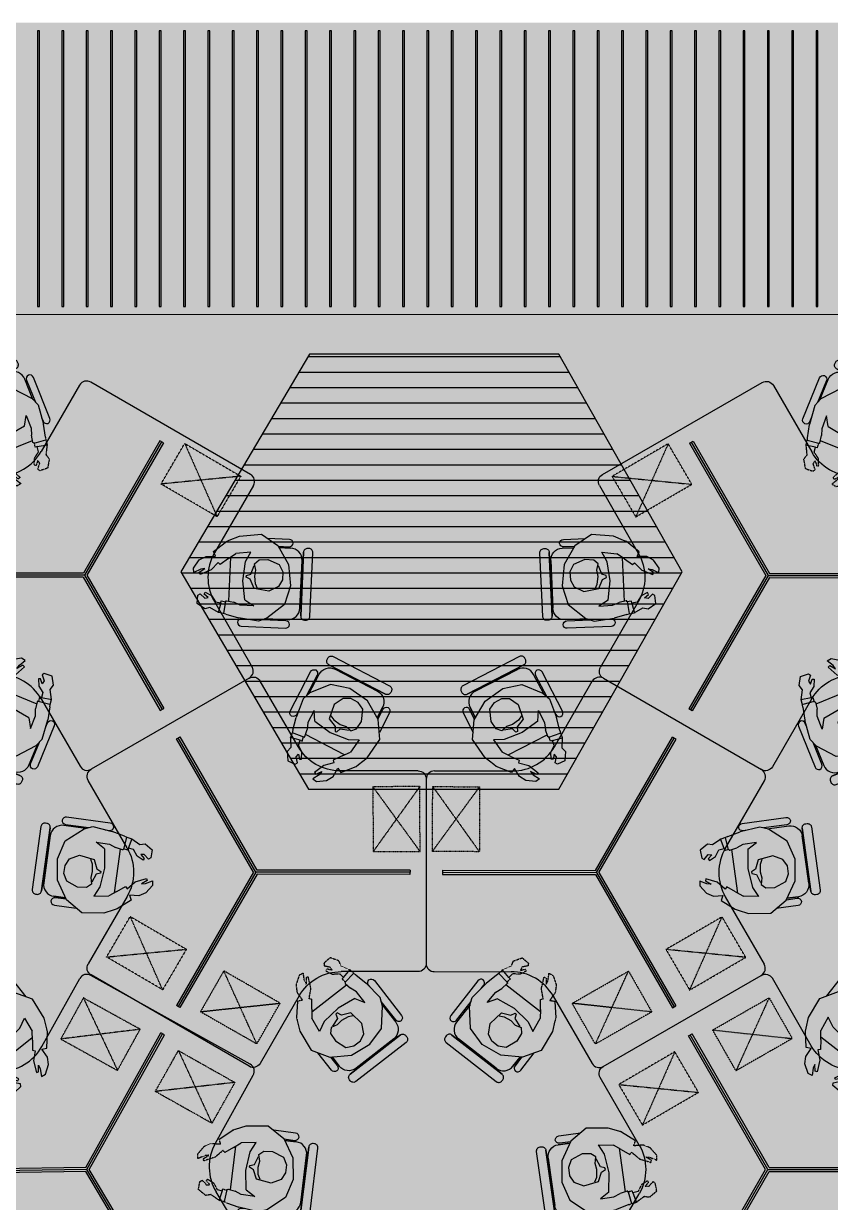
# Model space of a CAD drawing. Header units: millimetres. Extents: x 263321 to 4958806, y 33647 to 987811.
# Drawn here: x 2366604 to 2371578, y 465209 to 472477 of the extents above; entities that cross this region are included whole.
import ezdxf

# ---------------------------------------------------------------- set-up
doc = ezdxf.new("R2010")
doc.units = ezdxf.units.MM
doc.linetypes.add('( Hidden )', pattern=[0.375, 0.25, -0.125])
doc.linetypes.add('HIDDEN2', pattern=[0.1875, 0.125, -0.0625])
for name, color, linetype, lineweight in [('A-FURN-MODULAR', 6, 'Continuous', 18), ('A-FURN-TABLE-GROMMET', 7, 'Continuous', 9), ('FURNITURE', 30, 'Continuous', 5)]:
    doc.layers.add(name, color=color, linetype=linetype, lineweight=lineweight)
doc.layers.add('CEILING TOA', color=7, linetype='Continuous')
doc.layers.add('FLOORING TOA', color=7, linetype='Continuous')

# ---------------------------------------------------------------- blocks, each defined once
blk = doc.blocks.new('bhguyfjhg')
at = {"layer": 'FURNITURE', "color": 20, "lineweight": 30}
for p, q in [((565286.4, -8857.1), (564312.2, -9419.7)), ((565595, -9291.4), (565354.7, -8875.4)), ((566328.1, -9441.4), (565854.8, -9441.4)), ((564534.1, -9903.8), (564293.9, -9488)), ((566378.1, -10628.9), (566378.1, -9491.4)), ((564534.1, -10203.9), (564293.9, -10619.7)), ((566328.1, -10678.9), (565847.6, -10678.9)), ((565286.4, -11250.7), (564312.2, -10688)), ((565587.8, -10828.8), (565354.7, -11232.4))]:
    blk.add_line(p, q, dxfattribs=at)
at = {"layer": 'FURNITURE', "color": 8, "lineweight": 30, "ltscale": 5}
for p, q in [((565794.3, -8834), (565711, -8940.7)), ((565789.1, -8914.3), (565830.1, -8861.9)), ((565798.4, -8915.3), (565842.7, -8858.6)), ((566219.5, -9050.8), (565910, -8809.1)), ((565945.9, -8845.9), (566178, -9027)), ((564085.9, -9850.4), (564220.1, -9831.9)), ((564059.8, -10326.9), (564006.3, -9937.9)), ((564154.2, -9894.8), (564082.9, -9904.6)), ((564158.1, -9886.2), (564092.1, -9895.3)), ((564020.1, -9987.5), (564060.2, -10279.1)), ((566151.1, -11037, 0), (566088.6, -10916.8, 0)), ((566075.4, -11006.9, 0), (566108.6, -11070.7, 0)), ((566080.1, -10998.8, 0), (566110.9, -11057.9, 0)), ((565777.2, -11333.6, 0), (566125.7, -11152.5, 0)), ((566077.2, -11170, 0), (565816, -11305.7, 0))]:
    blk.add_line(p, q, dxfattribs=at)
at = {"layer": 'FURNITURE', "color": 8, "lineweight": 30}
for p, q in [((565668.9, -8956, 0), (565784.9, -8913.9, 0)), ((565784.9, -8913.9, 0), (565917.4, -8927, 0)), ((565917.4, -8927, 0), (566031.9, -8993.5, 0)), ((565599.1, -9073.6, 0), (565668.9, -8956, 0)), ((566031.9, -8993.5, 0), (566103.8, -9091.4, 0)), ((565583.7, -9139, 0), (565599.1, -9073.6, 0)), ((565720.1, -9073.1, 0), (565674.2, -9153.4, 0)), ((565750, -9133.2, 0), (565720.1, -9073.1, 0)), ((565584.1, -9258.8, 0), (565579.3, -9157.5, 0)), ((565673.6, -9209.2, 0), (565674.2, -9153.4, 0)), ((565835.5, -9216.1, 0), (565750, -9133.2, 0)), ((566103.8, -9091.4, 0), (566110, -9229.1, 0)), ((565673.6, -9209.2, 0), (565672.9, -9270.5, 0)), ((565938.9, -9275, 0), (565835.5, -9216.1, 0)), ((566110, -9229.1, 0), (566094, -9281.6, 0)), ((566001.1, -9250.5, 0), (565948.2, -9316.2, 0)), ((566094, -9281.6, 0), (566007.7, -9369.6, 0)), ((565878.1, -9368.9, 0), (565911.3, -9338.5, 0)), ((565948.2, -9316.2, 0), (565911.3, -9338.5, 0)), ((565944.3, -9420.6, 0), (566007.7, -9369.6, 0)), ((565845.3, -9428.3, 0), (565869, -9405.2, 0)), ((565869, -9405.2, 0), (565860.1, -9396.7, 0)), ((564254.4, -9803.2, 0), (564159.8, -9882.4, 0)), ((564391.2, -9801.9, 0), (564254.4, -9803.2, 0)), ((564455.5, -9821.5, 0), (564391.2, -9801.9, 0)), ((564159.8, -9882.4, 0), (564104.5, -10003.5, 0)), ((564473.7, -9827, 0), (564455.5, -9821.5, 0)), ((564558.9, -9882, 0), (564473.7, -9827, 0)), ((564548.5, -9912.3, 0), (564558.9, -9882, 0)), ((564366.9, -9962.4, 0), (564330, -9906.3, 0)), ((564330, -9906.3, 0), (564422.4, -9907, 0)), ((564471, -9934.5, 0), (564422.4, -9907, 0)), ((564471, -9934.5, 0), (564524.4, -9964.7, 0)), ((564524.4, -9964.7, 0), (564535.2, -9952, 0)), ((564535.2, -9952, 0), (564584.1, -9993.3, 0)), ((564607.2, -9907.7, 0), (564548.5, -9912.3, 0)), ((564650.6, -9925.8, 0), (564607.2, -9907.7, 0)), ((564691.1, -9972.4, 0), (564650.6, -9925.8, 0)), ((564104.5, -10003.5, 0), (564104.5, -10135.9, 0)), ((564395.7, -10077.9, 0), (564366.9, -9962.4, 0)), ((564584.1, -9993.3, 0), (564654.2, -10015.1, 0)), ((564657.3, -10001.7, 0), (564622, -9981.1, 0)), ((564622, -9981.1, 0), (564647.3, -9983.3, 0)), ((564647.3, -9983.3, 0), (564690.5, -10000.8, 0)), ((564654.2, -10015.1, 0), (564657.3, -10001.7, 0)), ((564690.5, -10000.8, 0), (564691.1, -9972.4, 0)), ((564394.6, -10197, 0), (564395.7, -10077.9, 0)), ((564104.5, -10135.9, 0), (564153, -10247.3, 0)), ((564595.4, -10152, 0), (564574.2, -10193, 0)), ((564632.5, -10128, 0), (564595.4, -10152, 0)), ((564617.9, -10161.8, 0), (564639.4, -10138.4, 0)), ((564639.1, -10163.7, 0), (564617.9, -10161.8, 0)), ((564639.4, -10138.4, 0), (564632.5, -10128, 0)), ((564665, -10134.8, 0), (564639.1, -10163.7, 0)), ((564679.9, -10142, 0), (564665, -10134.8, 0)), ((564689.2, -10191.5, 0), (564679.9, -10142, 0)), ((564153, -10247.3, 0), (564269, -10321.8, 0)), ((564342.3, -10238.4, 0), (564425.6, -10225.7, 0)), ((564425.6, -10225.7, 0), (564463.4, -10204.9, 0)), ((564506.4, -10191.5, 0), (564463.4, -10204.9, 0)), ((564510.2, -10191.2, 0), (564505.7, -10191.6, 0)), ((564511.6, -10197.2, 0), (564510.2, -10191.2, 0)), ((564539.5, -10189.9, 0), (564511.6, -10197.2, 0)), ((564542.3, -10201.9, 0), (564539.5, -10189.9, 0)), ((564574.2, -10193, 0), (564542.3, -10201.9, 0)), ((564562.5, -10260.1, 0), (564612.4, -10223.6, 0)), ((564612.4, -10223.6, 0), (564645.1, -10228.5, 0)), ((564645.1, -10228.5, 0), (564689.2, -10191.5, 0)), ((564322.4, -10334.3, 0), (564441.9, -10304, 0)), ((564517.8, -10274.8, 0), (564441.9, -10304, 0)), ((564517.8, -10274.8, 0), (564532.5, -10269.1, 0)), ((564532.5, -10269.1, 0), (564562.5, -10260.1, 0)), ((564269, -10321.8, 0), (564322.4, -10334.3, 0)), ((565679.1, -10630.4, 0), (565701.9, -10613.5, 0)), ((565718.3, -10655.6, 0), (565679.1, -10630.4, 0)), ((565688.4, -10668.3, 0), (565697.5, -10658, 0)), ((565746.6, -10712.9, 0), (565688.4, -10668.3, 0)), ((565697.5, -10658, 0), (565734.7, -10675, 0)), ((565701.9, -10613.5, 0), (565763.3, -10619.6, 0)), ((565734.7, -10675, 0), (565718.3, -10655.6, 0)), ((565763.3, -10619.6, 0), (565803.1, -10644.6, 0)), ((565803.1, -10644.6, 0), (565833.4, -10695.2, 0)), ((565833.4, -10695.2, 0), (565852, -10669.2, 0)), ((565852, -10669.2, 0), (565946.2, -10707, 0)), ((565519.5, -10799, 0), (565524.2, -10741.6, 0)), ((565524.2, -10741.6, 0), (565569.9, -10720.6, 0)), ((565569.9, -10720.6, 0), (565584.4, -10728.6, 0)), ((565584.4, -10728.6, 0), (565575.8, -10766.5, 0)), ((565589.6, -10782.7, 0), (565596.3, -10751.6, 0)), ((565596.3, -10751.6, 0), (565608.7, -10751.2, 0)), ((565608.7, -10751.2, 0), (565610.6, -10795.4, 0)), ((565808.6, -10729, 0), (565746.6, -10712.9, 0)), ((565804.5, -10745.1, 0), (565808.6, -10729, 0)), ((565860, -10771.2, 0), (565804.5, -10745.1, 0)), ((565946.2, -10707, 0), (565961.2, -10718.7, 0)), ((565961.2, -10718.7, 0), (566014.3, -10759.8, 0)), ((565542.3, -10822.9, 0), (565519.5, -10799, 0)), ((565541.3, -10884.7, 0), (565542.3, -10822.9, 0)), ((565575.8, -10766.5, 0), (565589.6, -10782.7, 0)), ((565610.6, -10795.4, 0), (565589.3, -10836.3, 0)), ((565860, -10771.2, 0), (565910.5, -10795, 0)), ((565964.4, -10870.1, 0), (565910.5, -10795, 0)), ((566014.3, -10759.8, 0), (566092.2, -10872.2, 0)), ((565551.3, -10914.4, 0), (565541.3, -10884.7, 0)), ((565589.3, -10836.3, 0), (565600.5, -10867.5, 0)), ((565600.5, -10867.5, 0), (565611.9, -10862.9, 0)), ((565611.9, -10862.9, 0), (565622.1, -10889.9, 0)), ((565622.1, -10889.9, 0), (565627.8, -10887.6, 0)), ((565627.8, -10887.6, 0), (565630.1, -10891.5, 0)), ((565629.7, -10890.9, 0), (565643.6, -10933.7, 0)), ((565786.4, -10915.6, 0), (565897.3, -10872.4, 0)), ((565897.3, -10872.4, 0), (565964.4, -10870.1, 0)), ((566092.2, -10872.2, 0), (566082.3, -10995.2, 0)), ((565555.2, -10929.6, 0), (565551.3, -10914.4, 0)), ((565555.2, -10929.6, 0), (565575.2, -11008.5, 0)), ((565648.5, -10976.6, 0), (565643.6, -10933.7, 0)), ((565689.9, -10985.3, 0), (565786.4, -10915.6, 0)), ((565619.5, -11123.5, 0), (565575.2, -11008.5, 0)), ((565686.3, -11051.9, 0), (565648.5, -10976.6, 0)), ((566082.3, -10995.2, 0), (566015.4, -11110.3, 0)), ((566015.4, -11110.3, 0), (565907.3, -11186.8)), ((565660.5, -11159.9, 0), (565619.5, -11123.5, 0)), ((565788.3, -11211.5, 0), (565660.5, -11159.9, 0)), ((565907.3, -11186.8), (565788.3, -11211.5, 0))]:
    blk.add_line(p, q, dxfattribs=at)
at = {"layer": 'FURNITURE', "color": 20, "linetype": 'HIDDEN2', "lineweight": 30, "ltscale": 0.3}
for p, q in [((565334.6, -8995.6), (565130.7, -9445.5)), ((564987.2, -9194), (565477.8, -9246.6)), ((564753.6, -9329), (564554, -9780.2)), ((564408.1, -9530.7), (564899.7, -9579)), ((566340.2, -10182.8), (566049.2, -10581.2)), ((566338.2, -10582.8), (566050.6, -10181.2))]:
    blk.add_line(p, q, dxfattribs=at)
at = {"layer": 'FURNITURE', "color": 8, "linetype": '( Hidden )', "lineweight": 30, "ltscale": 2}
for p, q in [((565579.3, -9157.5, 0), (565583.7, -9139, 0)), ((565582, -9313.5, 0), (565615.5, -9265, 0)), ((565615.5, -9265, 0), (565584.1, -9258.8, 0)), ((565672.9, -9270.5, 0), (565656.5, -9273.5, 0)), ((565656.5, -9273.5, 0), (565667.6, -9336.5, 0)), ((565575.8, -9360.1, 0), (565582, -9313.5, 0)), ((565595.8, -9418.5, 0), (565575.8, -9360.1, 0)), ((565638.1, -9363.1, 0), (565627.3, -9386.1, 0)), ((565638.1, -9404, 0), (565638.1, -9363.1, 0)), ((565667.6, -9336.5, 0), (565651.3, -9408, 0)), ((565620.7, -9432.2, 0), (565595.8, -9418.5, 0)), ((565627.3, -9386.1, 0), (565620.7, -9432.2, 0)), ((565651.3, -9408, 0), (565638.1, -9404, 0)), ((565759.8, -9446.1, 0), (565799.2, -9426, 0)), ((565765.3, -9457.2, 0), (565759.8, -9446.1, 0)), ((565799.2, -9426, 0), (565845.3, -9428.3, 0)), ((565860.1, -9396.7, 0), (565880.4, -9376.3, 0)), ((565932.1, -9430.5, 0), (565909.2, -9451.8, 0)), ((565944.3, -9420.6, 0), (565932.1, -9430.5, 0)), ((565748, -9494.1, 0), (565749.4, -9477.6, 0)), ((565786.2, -9526.9, 0), (565748, -9494.1, 0)), ((565749.4, -9477.6, 0), (565787.3, -9469.7, 0)), ((565796.4, -9450.4, 0), (565765.3, -9457.2, 0)), ((565840.4, -9507.4, 0), (565786.2, -9526.9, 0)), ((565787.3, -9469.7, 0), (565796.4, -9450.4, 0)), ((565852.6, -9476.7, 0), (565840.4, -9507.4, 0)), ((565909.2, -9451.8, 0), (565852.6, -9476.7, 0))]:
    blk.add_line(p, q, dxfattribs=at)
at = {"layer": 'FURNITURE', "color": 18, "lineweight": 30, "ltscale": 5, "true_color": 0x000000}
for p, q in [((564860.1, -9218.7), (564838.5, -9231.3)), ((564838.5, -10876.5), (564860.1, -10889))]:
    blk.add_line(p, q, dxfattribs=at)
at = {"layer": 'FURNITURE', "color": 20, "lineweight": 30, "ltscale": 5}
for p, q in [((565328.1, -10053.9), (564849.3, -9225)), ((565335.3, -10041.4), (564860.1, -9218.7)), ((565313.6, -10053.9), (564838.5, -9231.3)), ((565313.6, -10053.9), (564838.5, -10876.5)), ((565328.1, -10053.9), (564849.3, -10882.8)), ((565335.3, -10066.4), (564860.1, -10889)), ((566278.1, -10053.9), (565328.1, -10053.9)), ((566278.1, -10041.4), (565335.3, -10041.4)), ((566278.1, -10066.4), (565335.3, -10066.4)), ((566278.1, -10066.4), (566278.1, -10041.4))]:
    blk.add_line(p, q, dxfattribs=at)
at = {"layer": 'FURNITURE', "color": 8, "linetype": '( Hidden )', "lineweight": 30, "ltscale": 3}
for p, q in [((565875.9, -9372, 0), (565878.5, -9368.3, 0)), ((565880.4, -9376.3, 0), (565875.9, -9372, 0))]:
    blk.add_line(p, q, dxfattribs=at)
at = {"layer": 'FURNITURE', "color": 8, "lineweight": 30, "ltscale": 5}
for points in [[(566254.8, -9005.5), (565945.3, -8763.9, 0.414214), (565910.8, -8768.1), (565905.7, -8774.6, 0.414214), (565910, -8809.1), (566219.5, -9050.8, 0.414214), (566253.9, -9046.5), (566259.1, -9040, 0.414214)], [(564003, -10334.7), (563949.5, -9945.7, -0.414214), (563970.4, -9918), (563978.7, -9916.9, -0.414214), (564006.3, -9937.9), (564059.8, -10326.9, -0.414214), (564038.8, -10354.6), (564030.6, -10355.7, -0.414214)]]:
    blk.add_lwpolyline(points, format="xyb", close=True, dxfattribs=at)
for points in [[(565789.1, -8914.3), (565830.1, -8861.9, 0.392119), (565827.3, -8828.6, 0.392119), (565794.3, -8834), (565711, -8940.7)], [(566107.7, -9236.7), (566190.7, -9130.3, 0.414214), (566178, -9027), (565945.9, -8845.9, 0.414214), (565842.7, -8858.6), (565798.4, -8915.3)], [(566038.3, -9338.4), (566022.9, -9358.1, 0.392119), (566025.7, -9391.4, 0.392119), (566058.6, -9386), (566226.3, -9171.2, 0.392119), (566223.5, -9138, 0.392119), (566190.6, -9143.3), (566101.2, -9257.8)], [(564158.1, -9886.2), (564092.1, -9895.3, -0.392119), (564064.8, -9876.2, -0.392119), (564085.9, -9850.4), (564220.1, -9831.9)], [(564276.7, -10323.6), (564143.1, -10342, -0.414214), (564060.2, -10279.1), (564020.1, -9987.5, -0.414214), (564082.9, -9904.6), (564154.2, -9894.8)], [(564399.5, -10314.7), (564424.4, -10311.3, -0.392119), (564451.7, -10330.4, -0.392119), (564430.5, -10356.2), (564160.6, -10393.3, -0.392119), (564133.2, -10374.2, -0.392119), (564154.4, -10348.4), (564298.2, -10328.6)]]:
    blk.add_lwpolyline(points, format="xyb", dxfattribs=at)
at = {"layer": 'FURNITURE', "color": 20, "linetype": 'HIDDEN2', "lineweight": 30, "ltscale": 0.3}
for points in [[(565334.6, -8995.6), (565477.8, -9246.6), (565130.7, -9445.5), (564987.2, -9194)], [(564408.1, -9530.7), (564554, -9780.2), (564899.7, -9579), (564753.6, -9329)], [(566338.2, -10582.8), (566049.2, -10581.2), (566050.6, -10181.2), (566340.2, -10182.8)]]:
    blk.add_lwpolyline(points, close=True, dxfattribs=at)
at = {"layer": 'FURNITURE', "color": 8, "lineweight": 30}
for points in [[(565928, -9169.3), (565896.4, -9163.6), (565856.1, -9140.2), (565828.9, -9112.7), (565791.9, -9096.5), (565789.5, -9060.3), (565818.4, -9013.7), (565884, -8973.9), (565933.4, -8983), (565973.2, -9014), (565993.7, -9057.1), (565982.4, -9122), (565914.4, -9187), (565855.5, -9173.2), (565829.8, -9186.5), (565822.3, -9178.8), (565830.7, -9152), (565800.5, -9104)], [(565938.9, -9275), (566001.1, -9250.5)], [(565869, -9405.2), (565910.1, -9454.4)], [(565877.8, -9377.2), (565930.3, -9429.6)], [(564308.7, -10134.4), (564319.7, -10104.2), (564319.7, -10057.6), (564309.6, -10020.3), (564314.1, -9980.2), (564284, -9959.9), (564229.2, -9961.5), (564161.9, -9998.2), (564144.9, -10045.5), (564151.8, -10095.5), (564178.7, -10134.9), (564240.5, -10157.7), (564330.9, -10131.6), (564348.5, -10073.7), (564372.9, -10058.2), (564370.1, -10047.8), (564342.6, -10041.5), (564316.4, -9991.4)], [(564394.6, -10197), (564342.3, -10238.4)], [(564513.7, -10195.4), (564532.7, -10267.2)], [(564542.3, -10201.9), (564564.2, -10262.2)]]:
    blk.add_lwpolyline(points, dxfattribs=at)
at = {"layer": 'FURNITURE', "color": 8, "lineweight": 30, "ltscale": 5}
for points in [[(565673.8, -9193.6), (565887.4, -9360.4)], [(564457.4, -9926.8), (564494.3, -10195.3)]]:
    blk.add_lwpolyline(points, dxfattribs=at)
at = {"layer": 'FURNITURE', "color": 8, "lineweight": 30, "ltscale": 5, "elevation": 0}
blk.add_lwpolyline([(565874.1, -10777.9), (565633.6, -10902.9)], dxfattribs=at)
at = {"layer": 'FURNITURE', "color": 8, "lineweight": 30, "elevation": 0}
for points in [[(565600.5, -10867.5), (565538.6, -10884.5)], [(565622.3, -10887.2), (565552.8, -10913.1)], [(565790.5, -11019.2), (565808.8, -10992.9), (565846.9, -10965.9), (565883.2, -10952.6), (565913.3, -10925.7), (565947.2, -10938.6), (565977.6, -10984.2), (565986.6, -11060.4), (565957.7, -11101.6), (565913, -11124.9), (565865.3, -11125.6), (565810.9, -11088.3), (565780.1, -10999.5), (565817.1, -10951.7), (565815.7, -10922.8), (565825.8, -10919.1), (565846.8, -10937.9), (565902.9, -10930.4)], [(565689.9, -10985.3), (565686.3, -11051.9)]]:
    blk.add_lwpolyline(points, dxfattribs=at)
at = {"layer": 'FURNITURE', "color": 8, "lineweight": 30, "ltscale": 5, "elevation": 0}
for points in [[(566080.1, -10998.8), (566110.9, -11057.9, 0.392119), (566142.2, -11069.2, 0.392119), (566151.1, -11037), (566088.6, -10916.8)], [(565590.9, -11049.3), (565579.3, -11027, 0.392119), (565548, -11015.8, 0.392119), (565539.1, -11047.9), (565664.8, -11289.7, 0.392119), (565696.2, -11301, 0.392119), (565705, -11268.8), (565638, -11140)], [(565654.6, -11154.6), (565716.8, -11274.3, 0.414214), (565816, -11305.7), (566077.2, -11170, 0.414214), (566108.6, -11070.7), (566075.4, -11006.9)]]:
    blk.add_lwpolyline(points, format="xyb", dxfattribs=at)
blk.add_lwpolyline([(565803.6, -11384.5), (566152.1, -11203.4, 0.414214), (566162.6, -11170.4), (566158.7, -11163, 0.414214), (566125.7, -11152.5), (565777.2, -11333.6, 0.414214), (565766.7, -11366.7), (565770.6, -11374.1, 0.414214)], format="xyb", close=True, dxfattribs=at)
at = {"layer": 'FURNITURE', "color": 20, "lineweight": 30}
for centre, start, end in [((565311.4, -8900.4), 30.01046, 120.01044), ((564337.2, -9463), 120.01044, 210.01046), ((566328.1, -9491.4), 360, 90.00001), ((564337.2, -10644.7), 149.98956, 239.98956), ((566328.1, -10628.9), 270.00001, 360), ((565311.4, -11207.4), 239.98956, 329.98956)]:
    blk.add_arc(centre, 50, start, end, dxfattribs=at)
at = {"layer": 'FURNITURE', "color": 8, "lineweight": 30}
for centre, start, end in [((565854.8, -9141.4), 210.01046, 270.00001), ((564274.3, -10053.9), 329.98956, 30.01046), ((565847.6, -10978.9), 90.00001, 149.98956)]:
    blk.add_arc(centre, 300, start, end, dxfattribs=at)

msp = doc.modelspace()

# ---------------------------------------------------------------- hatches: boundary and pattern name
at = {"layer": 'CEILING TOA', "true_color": 0x939598}
h = msp.add_hatch(dxfattribs=at)
h.set_pattern_fill('ANSI31', color=252, scale=30, angle=135)
h.set_pattern_definition([(180, (2796861.81, -1884346.75), (-6e-15, -95.25), [])])
h.paths.add_polyline_path([(2367573, 469097.6), (2368359.6, 467756.9), (2369903.7, 467756.9), (2370664.1, 469097.6), (2369903.7, 470438.3), (2368366.5, 470438.3)])
at = {"layer": 'FLOORING TOA', "true_color": 0xc7c8ca}
h = msp.add_hatch(dxfattribs=at)
h.set_pattern_fill('EARTH', color=9, scale=120)
edge = h.paths.add_edge_path()
edge.add_line((2399150.3, 470683.1), (2406751.6, 470683.1))
edge.add_line((2406751.6, 470683.1), (2406751.6, 489283.1))
edge.add_line((2406751.6, 489283.1), (2406777, 491421.9))
edge.add_line((2406777, 491421.9), (2410711.6, 491383.1))
edge.add_line((2410711.6, 491383.1), (2410711.6, 490662.8))
edge.add_line((2410711.6, 490662.8), (2412251.6, 490662.8))
edge.add_line((2412251.6, 490662.8), (2412251.6, 491383.1))
edge.add_line((2412251.6, 491383.1), (2413501.6, 491383.1))
edge.add_line((2413501.6, 491383.1), (2413501.6, 490641.9))
edge.add_line((2413501.6, 490641.9), (2414541.6, 490641.9))
edge.add_line((2414541.6, 490641.9), (2414541.6, 491383.1))
edge.add_line((2414541.6, 491383.1), (2419059.8, 491383.1))
edge.add_line((2419059.8, 491383.1), (2419290.9, 492883.1))
edge.add_line((2419290.9, 492883.1), (2413191.6, 492883.1))
edge.add_line((2413191.6, 492883.1), (2413191.6, 495458.2))
edge.add_line((2413191.6, 495458.2), (2416206.2, 495458.2))
edge.add_line((2416206.2, 495458.2), (2416206.2, 496558.2))
edge.add_line((2416206.2, 496558.2), (2413191.6, 496558.2))
edge.add_line((2413191.6, 496558.2), (2413191.6, 498963.1))
edge.add_line((2413191.6, 498963.1), (2411651.6, 498963.1))
edge.add_line((2411651.6, 498963.1), (2411651.6, 492883.1))
edge.add_line((2411651.6, 492883.1), (2404451.6, 492883.1))
edge.add_line((2404451.6, 492883.1), (2404452.6, 502283.1))
edge.add_line((2404452.6, 502283.1), (2402951.6, 502283.1))
edge.add_line((2402951.6, 502283.1), (2402951.4, 497183.5))
edge.add_line((2402951.4, 497183.5), (2402951.6, 497133.1))
edge.add_line((2402951.6, 497133.1), (2399951.6, 497133.1))
edge.add_line((2399951.6, 497133.1), (2399951.6, 505326.9))
edge.add_arc((2397396.4, -38564.5), 543897.4, 89.730828, 95.307778)
edge.add_line((2347082.8, 503000.8), (2347082.9, 472483.1))
edge.add_line((2347082.9, 472483.1), (2343851.6, 472483.1))
edge.add_line((2343851.6, 472483.1), (2343851.6, 458383.2))
edge.add_line((2343851.6, 458383.2), (2354252.4, 458383.2))
edge.add_line((2354252.4, 458383.2), (2354252.7, 455753.4))
edge.add_arc((2374151.3, 141679.3), 314703.8, 88.069715, 93.625218, ccw=False)
edge.add_line((2384751.6, 456204.5), (2384751.6, 459200.3))
edge.add_line((2384751.6, 459200.3), (2394751.8, 459200.3))
edge.add_line((2394751.8, 459200.3), (2394749.6, 457484.3))
edge.add_line((2394749.6, 457484.3), (2395751.6, 457483.1))
edge.add_line((2395751.6, 457483.1), (2395751.6, 458383.1))
edge.add_line((2395751.6, 458383.1), (2396651.6, 458383.1))
edge.add_line((2396651.6, 458383.1), (2396651.6, 459197.4))
edge.add_line((2396651.6, 459197.4), (2399811.2, 459198))
edge.add_line((2399811.2, 459198), (2399811.2, 460833.1))
edge.add_line((2399811.2, 460833.1), (2398551.6, 460833.1))
edge.add_line((2398551.6, 460833.1), (2398551.6, 466883.1))
edge.add_line((2398551.6, 466883.1), (2403551.7, 466883.1))
edge.add_line((2403551.7, 466883.1), (2403551.7, 465533.1))
edge.add_line((2403551.7, 465533.1), (2407851.7, 465533.1))
edge.add_line((2407851.7, 465533.1), (2407851.7, 460783.1))
edge.add_line((2407851.7, 460783.1), (2409491.6, 460783.1))
edge.add_line((2409491.6, 460783.1), (2409496.3, 466883.1))
edge.add_line((2409496.3, 466883.1), (2415285.8, 466883.1))
edge.add_line((2415285.8, 466883.1), (2415516.9, 468383.1))
edge.add_line((2415516.9, 468383.1), (2399151.6, 468383.1))
edge.add_arc((2399151.6, 468983.1), 600, 180.00022, 269.99765, ccw=False)
edge.add_line((2398551.6, 468983.1), (2398551.6, 470083.1))
edge.add_arc((2399151.6, 470083.1), 600, 90.12503, 179.99987, ccw=False)
edge = h.paths.add_edge_path(flags=16)
edge.add_line((2350804.3, 495933.1), (2349254.3, 495933.1))
edge.add_arc((2349254.3, 495533.1), 400, 90.00028, 179.78887)
edge.add_line((2348854.3, 495534.5), (2348854.3, 492844.4))
edge.add_line((2348854.3, 492844.4), (2350804.3, 492844.4))
edge.add_line((2350804.3, 492844.4), (2350804.3, 495933.1))
h.paths.add_polyline_path([(2380451.6, 495933.1), (2394411.6, 495933.1), (2394411.6, 489283.1), (2388129.7, 489289.9), (2388129.7, 487283.1), (2379984.7, 487283), (2379984.7, 489283.1), (2380551.6, 489283.1)], flags=16)
edge = h.paths.add_edge_path(flags=16)
edge.add_line((2404951.6, 487283.1), (2348951.6, 487283.1))
edge.add_arc((2348951.6, 486983.1), 300, 90, 179.99701)
edge.add_line((2348651.6, 486983.1), (2348650.9, 472483.1))
edge.add_line((2348650.9, 472483.1), (2404951.6, 472483.1))
edge.add_line((2404951.6, 472483.1), (2404951.6, 487283.1))
h.paths.add_polyline_path([(2396751.6, 460833.1), (2396751.6, 464283.1)], flags=16)

# ---------------------------------------------------------------- linework, layer by layer
at = {"layer": 'A-FURN-TABLE-GROMMET', "elevation": 0}
msp.add_lwpolyline([(2354252.6, 456174.9), (2354252.4, 456174.9), (2354252.4, 470683.1), (2383351.6, 470683.1), (2383351.6, 456174.9)], dxfattribs=at)
at = {"layer": 'CEILING TOA', "elevation": 0}
for points in [[(2366689.1, 470731.8), (2366701.1, 470731.8), (2366701.1, 472431.8), (2366689.1, 472431.8)], [(2366839.1, 470731.8), (2366851.1, 470731.8), (2366851.1, 472431.8), (2366839.1, 472431.8)], [(2366989.1, 470731.8), (2367001.1, 470731.8), (2367001.1, 472431.8), (2366989.1, 472431.8)], [(2367139.1, 470731.8), (2367151.1, 470731.8), (2367151.1, 472431.8), (2367139.1, 472431.8)], [(2367289.1, 470731.8), (2367301.1, 470731.8), (2367301.1, 472431.8), (2367289.1, 472431.8)], [(2367439.1, 470731.8), (2367451.1, 470731.8), (2367451.1, 472431.8), (2367439.1, 472431.8)], [(2367589.1, 470731.8), (2367601.1, 470731.8), (2367601.1, 472431.8), (2367589.1, 472431.8)], [(2367739.1, 470731.8), (2367751.1, 470731.8), (2367751.1, 472431.8), (2367739.1, 472431.8)], [(2367889.1, 470731.8), (2367901.1, 470731.8), (2367901.1, 472431.8), (2367889.1, 472431.8)], [(2368039.1, 470731.8), (2368051.1, 470731.8), (2368051.1, 472431.8), (2368039.1, 472431.8)], [(2368189.1, 470731.8), (2368201.1, 470731.8), (2368201.1, 472431.8), (2368189.1, 472431.8)], [(2368339.1, 470731.8), (2368351.1, 470731.8), (2368351.1, 472431.8), (2368339.1, 472431.8)], [(2368489.1, 470731.8), (2368501.1, 470731.8), (2368501.1, 472431.8), (2368489.1, 472431.8)], [(2368639.1, 470731.8), (2368651.1, 470731.8), (2368651.1, 472431.8), (2368639.1, 472431.8)], [(2368789.1, 470731.8), (2368801.1, 470731.8), (2368801.1, 472431.8), (2368789.1, 472431.8)], [(2368939.1, 470731.8), (2368951.1, 470731.8), (2368951.1, 472431.8), (2368939.1, 472431.8)], [(2369089.1, 470731.8), (2369101.1, 470731.8), (2369101.1, 472431.8), (2369089.1, 472431.8)], [(2369239.1, 470731.8), (2369251.1, 470731.8), (2369251.1, 472431.8), (2369239.1, 472431.8)], [(2369389.1, 470731.8), (2369401.1, 470731.8), (2369401.1, 472431.8), (2369389.1, 472431.8)], [(2369539.1, 470731.8), (2369551.1, 470731.8), (2369551.1, 472431.8), (2369539.1, 472431.8)], [(2369689.1, 470731.8), (2369701.1, 470731.8), (2369701.1, 472431.8), (2369689.1, 472431.8)], [(2369839.1, 470731.8), (2369851.1, 470731.8), (2369851.1, 472431.8), (2369839.1, 472431.8)], [(2369989.1, 470731.8), (2370001.1, 470731.8), (2370001.1, 472431.8), (2369989.1, 472431.8)], [(2370139.1, 470731.8), (2370151.1, 470731.8), (2370151.1, 472431.8), (2370139.1, 472431.8)], [(2370289.1, 470731.8), (2370301.1, 470731.8), (2370301.1, 472431.8), (2370289.1, 472431.8)], [(2370439.1, 470731.8), (2370451.1, 470731.8), (2370451.1, 472431.8), (2370439.1, 472431.8)], [(2370589.1, 470731.8), (2370601.1, 470731.8), (2370601.1, 472431.8), (2370589.1, 472431.8)], [(2370739.1, 470731.8), (2370751.1, 470731.8), (2370751.1, 472431.8), (2370739.1, 472431.8)], [(2370889.1, 470731.8), (2370901.1, 470731.8), (2370901.1, 472431.8), (2370889.1, 472431.8)], [(2371039.1, 470731.8), (2371051.1, 470731.8), (2371051.1, 472431.8), (2371039.1, 472431.8)], [(2371189.1, 470731.8), (2371201.1, 470731.8), (2371201.1, 472431.8), (2371189.1, 472431.8)], [(2371339.1, 470731.8), (2371351.1, 470731.8), (2371351.1, 472431.8), (2371339.1, 472431.8)], [(2371489.1, 470731.8), (2371501.1, 470731.8), (2371501.1, 472431.8), (2371489.1, 472431.8)]]:
    msp.add_lwpolyline(points, close=True, dxfattribs=at)
msp.add_lwpolyline([(2367573, 469097.6), (2368359.6, 467756.9), (2369903.7, 467756.9), (2370664.1, 469097.6), (2369903.7, 470438.3), (2368366.5, 470438.3), (2367573, 469097.6)], dxfattribs=at)

# ---------------------------------------------------------------- block references
at = {"layer": 'A-FURN-MODULAR', "linetype": 'ByBlock'}
for p, rotation in [((2075520.1, -15432.3), 59.98956471707643), ((2935458.4, 456880.7), 179.9686918658275), ((2085780.9, 955937.4), 300.844072313377)]:
    msp.add_blockref('bhguyfjhg', p, dxfattribs=dict(at, rotation=rotation))
at = {"layer": 'A-FURN-MODULAR', "linetype": 'ByBlock', "xscale": -1}
for p, rotation in [((2662123.9, -15752.8), 299.947816729117), ((1802702.4, 457499.7), 179.9686895803611), ((2645239.6, 959977.5), 59.9895624316222)]:
    msp.add_blockref('bhguyfjhg', p, dxfattribs=dict(at, rotation=rotation))

doc.saveas('drawing.dxf')
